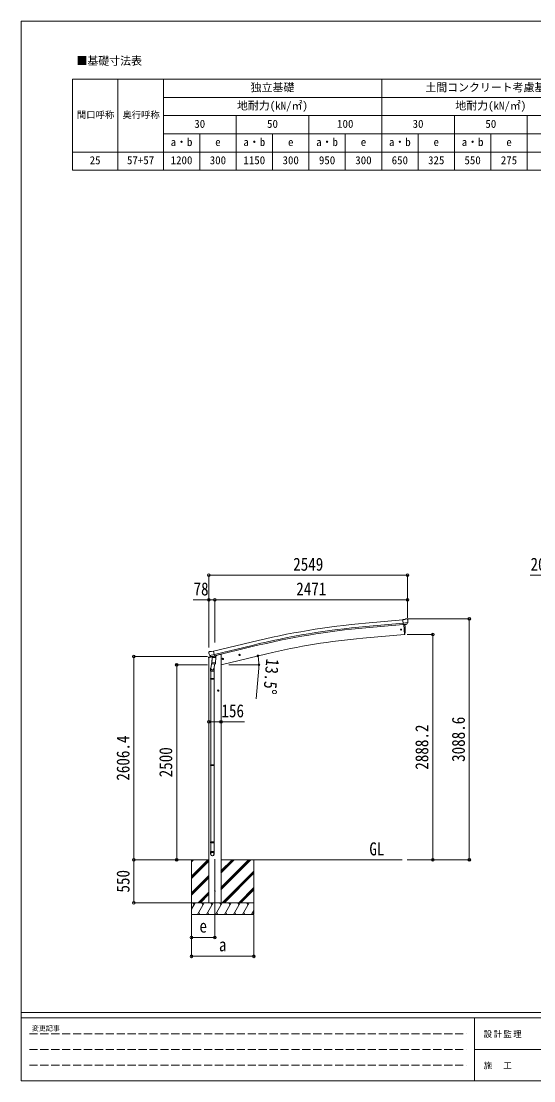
# Model space of a CAD drawing. Units: millimetres at full size, with parts at other scales. Extents: x -9783 to 9892, y -6828 to 6752.
# Drawn here: x -9783 to -3208, y -6828 to 6752 of the extents above; entities that cross this region are included whole.
import ezdxf
from ezdxf.enums import TextEntityAlignment as Align

# ---------------------------------------------------------------- set-up
doc = ezdxf.new("R2010")
doc.units = ezdxf.units.MM
doc.header["$LTSCALE"] = 35
doc.header["$PDMODE"] = 32
doc.header["$PDSIZE"] = 35
doc.linetypes.add('DASHED3', pattern=[4, 3, -1])
for name, color, linetype, lineweight in [('0-0_0', 7, 'Continuous', 9), ('0-1_本体', 4, 'Continuous', 9), ('0-2_部品', 7, 'Continuous', 9), ('0-8_PARTS2', 2, 'Continuous', 9), ('0-A_寸法', 6, 'Continuous', 9), ('1-0_FRAME', 7, 'Continuous', 18), ('F-0_240', 7, 'Continuous', 9)]:
    doc.layers.add(name, color=color, linetype=linetype, lineweight=lineweight)
doc.styles.add('ＭＳ ゴシック', font='')
doc.styles.get('ＭＳ ゴシック').set_extended_font_data('MS Gothic')

msp = doc.modelspace()

# ---------------------------------------------------------------- linework, layer by layer
at = {"layer": '0-0_0', "color": 6}
for p, q in [((-4035.49, -3996.32), (-4035.49, -907.72)), ((-4504.5, -1108.12), (-4504.5, -3996.32))]:
    msp.add_line(p, q, dxfattribs=at)
at = {"layer": '0-0_0'}
for p, q in [((-7972.53, -3996.32), (-7376.2, -3996.32)), ((-7598.45, -3996.32), (-7598.45, -4696.32)), ((-7598.45, -4207.55), (-7387.22, -3996.32)), ((-7598.45, -4023.7), (-7571.07, -3996.32)), ((-7598.45, -4009.56), (-7585.21, -3996.32)), ((-7598.45, -4221.69), (-7376.2, -3999.44)), ((-7598.45, -4235.83), (-7376.2, -4013.58)), ((-7220.7, -3996.32), (-4898.6, -3996.32)), ((-7220.7, -4378.58), (-6838.44, -3996.32)), ((-7220.7, -4350.29), (-6866.72, -3996.32)), ((-7220.7, -4364.44), (-6852.58, -3996.32)), ((-7220.7, -4166.45), (-7050.57, -3996.32)), ((-7220.7, -4152.31), (-7064.71, -3996.32)), ((-7220.7, -4138.16), (-7078.85, -3996.32)), ((-6798.45, -3996.32), (-6798.45, -4696.32)), ((-7598.45, -4419.68), (-7376.2, -4197.43)), ((-7204.59, -4546.32), (-6798.45, -4140.18)), ((-7190.45, -4546.32), (-6798.45, -4154.32)), ((-7176.31, -4546.32), (-6798.45, -4168.46)), ((-7598.45, -4433.82), (-7376.2, -4211.57)), ((-7598.45, -4447.96), (-7376.2, -4225.71)), ((-7512.96, -4546.32), (-7376.2, -4409.56)), ((-7498.82, -4546.32), (-7376.2, -4423.7)), ((-7484.67, -4546.32), (-7376.2, -4437.84)), ((-6992.46, -4546.32), (-6798.45, -4352.31)), ((-6978.32, -4546.32), (-6798.45, -4366.45)), ((-6964.17, -4546.32), (-6798.45, -4380.59)), ((-6798.45, -4546.32), (-7598.45, -4546.32)), ((-7598.45, -4630.15), (-7550.05, -4546.32)), ((-7565.05, -4572.3), (-7580.05, -4546.32)), ((-7521.18, -4696.32), (-7434.58, -4546.32)), ((-7449.58, -4572.3), (-7464.58, -4546.32)), ((-7405.71, -4696.32), (-7319.11, -4546.32)), ((-7334.11, -4572.3), (-7349.11, -4546.32)), ((-7290.24, -4696.32), (-7203.64, -4546.32)), ((-7218.64, -4572.3), (-7233.64, -4546.32)), ((-7174.77, -4696.32), (-7088.17, -4546.32)), ((-7103.17, -4572.3), (-7118.17, -4546.32)), ((-7059.3, -4696.32), (-6972.7, -4546.32)), ((-7002.7, -4546.32), (-6987.7, -4572.3)), ((-6943.83, -4696.32), (-6857.23, -4546.32)), ((-6872.23, -4572.3), (-6887.23, -4546.32)), ((-7598.45, -4696.32), (-6798.45, -4696.32)), ((-7506.18, -4670.34), (-7491.19, -4696.32)), ((-7390.71, -4670.34), (-7375.71, -4696.32)), ((-7275.24, -4670.34), (-7260.24, -4696.32)), ((-7159.77, -4670.34), (-7144.77, -4696.32)), ((-7044.3, -4670.34), (-7029.31, -4696.32)), ((-6928.83, -4670.34), (-6913.83, -4696.32)), ((-6828.36, -4696.32), (-6798.45, -4644.51)), ((-6813.36, -4670.34), (-6798.36, -4696.32))]:
    msp.add_line(p, q, dxfattribs=at)
at = {"layer": '0-1_本体'}
for p, q in [((-4888.82, -918.52), (-5366.14, -961.79)), ((-4885.06, -961.51), (-5362.24, -1004.77)), ((-4883.59, -978.29), (-5360.72, -1021.55)), ((-4876.37, -980.5), (-4865.21, -1108.1)), ((-7315.68, -1322.73), (-6832.8, -1205.25)), ((-5403.15, -1155.17), (-4865.21, -1108.1)), ((-7305.6, -1364.69), (-6822.6, -1247.18)), ((-7301.67, -1381.07), (-6818.62, -1263.54)), ((-7220.2, -1496.32), (-6634.52, -1355.71)), ((-7375.7, -1406.02), (-7375.7, -4546.32)), ((-7220.2, -1366.32), (-7220.2, -4546.32))]:
    msp.add_line(p, q, dxfattribs=at)
at = {"layer": '0-1_本体', "color": 6}
msp.add_line((-7220.2, -2226.5), (-7376.2, -2226.5), dxfattribs=at)
at = {"layer": '0-1_本体'}
msp.add_lwpolyline([(-7220.2, -1366.32), (-7240.2, -1366.32), (-7273.71, -1374.36)], dxfattribs=at)
for centre, radius, start, end in [((-4461.44, -10951.72), 10030.81, 95.17465, 103.67464), ((-4461.44, -10951.72), 9987.65, 95.17465, 103.67464), ((-4461.44, -10951.72), 9970.81, 95.17465, 103.67464), ((-4669.53, -9540.49), 8417.35, 95.00001, 103.5)]:
    msp.add_arc(centre, radius, start, end, dxfattribs=at)
at = {"layer": '0-2_部品'}
for p, q in [((-4862.44, -914.07), (-4889.01, -916.39)), ((-4883.35, -981.05), (-4889.01, -916.39)), ((-4862.44, -914.07), (-4850.72, -907.3)), ((-4835.82, -905.71), (-4849.48, -906.91)), ((-4826.68, -911.47), (-4832.17, -906.86)), ((-4825.62, -913.51), (-4825.5, -914.85)), ((-4826.15, -956.35), (-4885.06, -961.51)), ((-4873.39, -980.18), (-4883.35, -981.05)), ((-4876.38, -980.44), (-4865.21, -1108.05)), ((-4839.78, -977.24), (-4847.49, -977.91)), ((-4837.4, -975.84), (-4826.46, -956.9)), ((-4865.21, -1108.05), (-4863.16, -1107.79)), ((-7377.64, -1338.3), (-7377.36, -1339.45)), ((-7373.42, -1329.73), (-7377.27, -1336.02)), ((-7370.32, -1327.48), (-7357.14, -1324.32)), ((-7342.58, -1326.99), (-7355.84, -1324.29)), ((-7342.58, -1326.99), (-7316.65, -1320.77)), ((-7378.76, -1406.64), (-7336.06, -1396.39)), ((-7378.76, -1399.75), (-7378.76, -1406.64)), ((-7350.26, -1390.54), (-7376.46, -1396.83)), ((-7363.58, -1378.61), (-7306.07, -1364.81)), ((-7346.73, -1393.52), (-7363.11, -1379.03)), ((-7335.14, -1443.04), (-7351.05, -1539.21)), ((-7344.02, -1394.09), (-7336.5, -1392.28)), ((-7343.18, -1393.98), (-7341.65, -1393.62)), ((-7341.65, -1393.62), (-7304.95, -1384.8)), ((-7339.82, -1393.84), (-7339.87, -1394.58)), ((-7339.11, -1395.62), (-7313.3, -1402.06)), ((-7337.73, -1480.28), (-7336.86, -1467.81)), ((-7337.33, -1481.63), (-7337.33, -1481.63)), ((-7332.19, -1400.97), (-7336.87, -1467.81)), ((-7291.18, -1471), (-7336.87, -1467.81)), ((-7335.88, -1482.41), (-7294.19, -1485.33)), ((-7286.51, -1404.17), (-7332.19, -1400.97)), ((-7330.42, -1397.79), (-7330.65, -1401.08)), ((-7310.9, -1386.63), (-7311.92, -1401.24)), ((-7299.62, -1484.95), (-7310.35, -1548.54)), ((-7304.95, -1384.8), (-7303.42, -1384.44)), ((-7301.87, -1382.33), (-7300.92, -1382.4)), ((-7300.92, -1382.4), (-7287.61, -1397.71)), ((-7296.93, -1386.99), (-7278.04, -1382.46)), ((-7291.19, -1471), (-7292.08, -1483.7)), ((-7291.18, -1471), (-7286.51, -1404.17)), ((-7287.61, -1397.71), (-7288.05, -1404.06)), ((-7274.21, -1374.28), (-7274.21, -1377.6)), ((-7205.89, -1423.86), (-7186.44, -1419.19)), ((-7201.33, -1416.08), (-7203.46, -1423.28)), ((-7194.03, -1414.33), (-7201.33, -1416.08)), ((-7193.83, -1431.25), (-7198.5, -1411.8)), ((-7188.87, -1419.77), (-7194.03, -1414.33)), ((-7191, -1426.97), (-7188.87, -1419.77)), ((-6991.97, -1372.5), (-6972.52, -1367.83)), ((-6987.41, -1364.72), (-6989.54, -1371.92)), ((-6980.11, -1362.97), (-6987.41, -1364.72)), ((-6979.91, -1379.89), (-6984.58, -1360.44)), ((-6974.95, -1368.41), (-6980.11, -1362.97)), ((-6977.08, -1375.61), (-6974.95, -1368.41)), ((-7353.2, -1576.37), (-7353.2, -1542.02)), ((-7307.2, -1576.37), (-7353.2, -1576.37)), ((-7351.2, -1576.37), (-7351.2, -1670.37)), ((-7309.2, -1576.37), (-7309.2, -1670.37)), ((-7307.2, -1541.72), (-7307.2, -1576.37)), ((-7353.2, -1672.37), (-7352.2, -1670.37)), ((-7307.2, -1672.37), (-7353.2, -1672.37)), ((-7307.2, -1680.37), (-7353.2, -1680.37)), ((-7308.2, -1670.37), (-7352.2, -1670.37)), ((-7308.2, -1682.37), (-7352.2, -1682.37)), ((-7351.2, -1682.37), (-7351.2, -2776.56)), ((-7309.2, -1682.37), (-7309.2, -2776.56)), ((-7307.2, -1672.37), (-7308.2, -1670.37)), ((-7307.2, -1680.37), (-7308.2, -1682.37)), ((-7307.2, -1672.37), (-7307.2, -1680.37)), ((-7244.7, -1826.44), (-7264.7, -1826.44)), ((-7254.7, -1818.93), (-7261.2, -1822.68)), ((-7261.2, -1822.68), (-7261.2, -1830.19)), ((-7261.2, -1830.19), (-7254.7, -1833.94)), ((-7254.7, -1836.44), (-7254.7, -1816.44)), ((-7248.2, -1822.68), (-7254.7, -1818.93)), ((-7353.2, -2778.56), (-7352.2, -2776.56)), ((-7307.2, -2778.56), (-7353.2, -2778.56)), ((-7307.2, -2786.56), (-7353.2, -2786.56)), ((-7308.2, -2776.56), (-7352.2, -2776.56)), ((-7308.2, -2788.56), (-7352.2, -2788.56)), ((-7351.2, -2788.56), (-7351.2, -3766.75)), ((-7309.2, -2788.56), (-7309.2, -3766.75)), ((-7307.2, -2778.56), (-7308.2, -2776.56)), ((-7307.2, -2786.56), (-7308.2, -2788.56)), ((-7307.2, -2778.56), (-7307.2, -2786.56)), ((-7353.2, -3768.75), (-7352.2, -3766.75)), ((-7307.2, -3768.75), (-7353.2, -3768.75)), ((-7307.2, -3776.75), (-7353.2, -3776.75)), ((-7308.2, -3766.75), (-7352.2, -3766.75)), ((-7308.2, -3778.75), (-7352.2, -3778.75)), ((-7351.2, -3778.75), (-7351.2, -3888.75)), ((-7309.2, -3778.75), (-7309.2, -3888.75)), ((-7307.2, -3768.75), (-7308.2, -3766.75)), ((-7307.2, -3776.75), (-7308.2, -3778.75)), ((-7307.2, -3768.75), (-7307.2, -3776.75)), ((-7353.2, -3922.89), (-7353.2, -3888.75)), ((-7307.2, -3888.75), (-7353.2, -3888.75)), ((-7307.2, -3922.89), (-7307.2, -3888.75))]:
    msp.add_line(p, q, dxfattribs=at)
for points in [[(-4873.39, -980.18), (-4873.12, -980.25), (-4847.74, -978.03), (-4847.49, -977.91)], [(-4826.07, -955.72), (-4826.36, -956.71), (-4826.46, -956.9)], [(-7311.22, -1386.21), (-7301.5, -1383.88), (-7316.65, -1320.77)], [(-7363.85, -1378.03), (-7363.27, -1378.88), (-7363.11, -1379.03)], [(-7311.22, -1386.21), (-7311.45, -1386.37), (-7336.22, -1392.31), (-7336.5, -1392.28)], [(-7203.46, -1423.28), (-7198.3, -1428.72), (-7191, -1426.97)], [(-6989.54, -1371.92), (-6984.38, -1377.36), (-6977.08, -1375.61)], [(-7353.2, -1672.37), (-7353.2, -1680.37), (-7352.2, -1682.37)], [(-7254.7, -1833.94), (-7248.2, -1830.19), (-7248.2, -1822.68)], [(-7353.2, -2778.56), (-7353.2, -2786.56), (-7352.2, -2788.56)], [(-7353.2, -3768.75), (-7353.2, -3776.75), (-7352.2, -3778.75)]]:
    msp.add_lwpolyline(points, dxfattribs=at)
for centre, radius in [((-4910.9, -1044.79), 6.5), ((-7196.16, -1421.52), 8.5), ((-7196.16, -1421.52), 7.7), ((-7196.16, -1421.52), 6.5), ((-6982.24, -1370.17), 8.5), ((-6982.24, -1370.17), 7.7), ((-6982.24, -1370.17), 6.5), ((-7254.7, -1826.44), 8.5), ((-7254.7, -1826.44), 7.7), ((-7254.7, -1826.44), 6.5)]:
    msp.add_circle(centre, radius, dxfattribs=at)
at = {"layer": '0-2_部品', "color": 4}
msp.add_circle((-7298.2, -4396.32), 4.5, dxfattribs=at)
at = {"layer": '0-2_部品'}
for centre, radius, start, end in [((-4849.22, -909.9), 3, 95, 120), ((-4835.38, -910.7), 5, 50.00648, 94.99352), ((-5027.13, -932.49), 202.4, 353.4085, 5), ((-5758.98, -1052.23), 900, 356.63919, 4.64986), ((-4863.52, -1104.82), 3, 277, 356.63919), ((-7180.55, -1292.21), 202.4, 193.5, 205.09125), ((-7369.15, -1332.34), 5, 103.5, 148.5), ((-7356.44, -1327.23), 3, 78.5, 103.5), ((-7375.76, -1399.75), 3, 103.5, 180), ((-7343.3, -1393.5), 0.5, 248.23754, 283.5), ((-7340.31, -1393.81), 0.5, 356, 103.5), ((-7338.87, -1394.65), 1, 176, 256), ((-7335.79, -1480.45), 1.95, 175.04017, 217.47766), ((-7335.75, -1480.42), 2, 217.40962, 266), ((-7312.95, -1401.09), 1.03, 250.03897, 351.96569), ((-7310.3, -1386.71), 0.604, 100.59842, 172.20595), ((-7303.54, -1383.95), 0.5, 283.5, 318.76246), ((-7294.05, -1483.33), 2, 266, 349.46843), ((-7279.21, -1377.6), 5, 283.5, 0), ((-7323.2, -1542.02), 30, 177.45142, 180)]:
    msp.add_arc(centre, radius, start, end, dxfattribs=at)
for centre, major_axis, ratio, start_param, end_param in [((-4821.3, -909.46), (-15.35, 3.44), 0.101033, 5.97514262, 5.97537366), ((-4828.62, -913.76), (2.71, -1.31), 0.997474, 0.53665673, 1.32256522), ((-4840.05, -974.25), (1.62, -2.54), 0.997631, 5.80419048, 5.89294842), ((-4840.12, -974.14), (-3.5, 2.17), 0.650902, 2.11455212, 2.18736272), ((-4840, -974.33), (1.62, -2.54), 0.997631, 5.96575902, 6.76218013), ((-7374.72, -1337.59), (-1.57, -2.57), 0.99628, 4.71238898, 5.49965061), ((-7344.74, -1391.27), (-0.73, -2.92), 0.997631, 5.80419048, 6.60061159), ((-7344.69, -1391.04), (2.63, 3.16), 0.650902, 4.09582259, 4.16863319), ((-7344.72, -1391.17), (-0.73, -2.92), 0.997631, 0.39023689, 0.47899483), ((-7330.2, -1541.72), (23, 0), 0.996195, 2.55602575, 6.56630284), ((-7330.2, -1541.72), (21, 0), 0.996195, 2.93491471, 5.95123941), ((-7330.2, -3921.15), (-23, 0), 0.996195, 3.14159265, 6.28318531), ((-7330.2, -3922.89), (-23, 0), 0.996195, 3.14159265, 6.28318531), ((-7330.2, -3922.89), (0, -23.43), 0.981806, 4.71238898, 7.85398163)]:
    msp.add_ellipse(centre, major_axis=major_axis, ratio=ratio, start_param=start_param, end_param=end_param, dxfattribs=at)
msp.add_ellipse((-7330.2, -3922.89), major_axis=(21, 0), ratio=0.996195, dxfattribs=at)
at = {"layer": '0-8_PARTS2'}
msp.add_line((-7298.2, -3987.11), (-7298.2, -4746.32), dxfattribs=at)
at = {"layer": '0-A_寸法'}
for p, q in [((-7376.2, -347.96), (-4827.2, -347.96)), ((-4827.2, -347.96), (-4827.2, -664.58)), ((-3054.64, -347.96), (-3254.64, -347.96)), ((-7376.2, -664.58), (-7376.2, -1276.8)), ((-7376.2, -664.58), (-7298.2, -664.58)), ((-7298.2, -664.58), (-7298.2, -1212.43)), ((-7298.2, -664.58), (-4827.2, -664.58)), ((-4827.2, -664.58), (-4827.2, -893.58)), ((-4035.49, -907.72), (-4833.33, -907.72)), ((-4504.5, -1108.12), (-4833.33, -1108.12)), ((-8336.77, -1389.92), (-7391.69, -1389.92)), ((-8336.77, -3996.32), (-8336.77, -1389.92)), ((-7788.8, -1496.32), (-7391.69, -1496.32)), ((-7788.8, -3996.32), (-7788.8, -1496.32)), ((-7119.7, -1496.32), (-6732.84, -1496.32)), ((-6735.7, -1538.78), (-6770.06, -1931.28)), ((-7220.2, -2226.5), (-6920.2, -2226.5)), ((-8336.77, -3996.32), (-7608.66, -3996.32)), ((-8336.77, -4546.32), (-8336.77, -3996.32)), ((-4504.5, -3996.32), (-4833.33, -3996.32)), ((-4035.49, -3996.32), (-4504.5, -3996.32)), ((-8336.77, -4546.32), (-7608.66, -4546.32)), ((-7598.45, -5232.68), (-7598.45, -4703.74)), ((-7598.45, -4992.7), (-7598.45, -4703.74)), ((-7298.2, -4992.7), (-7298.2, -4703.74)), ((-6798.45, -5232.68), (-6798.45, -4703.74)), ((-7298.2, -4992.7), (-7598.45, -4992.7)), ((-7598.45, -5232.68), (-6798.45, -5232.68))]:
    msp.add_line(p, q, dxfattribs=at)
msp.add_lwpolyline([(-7376.2, -347.96), (-7376.2, -664.58), (-7576.2, -664.58)], dxfattribs=at)
for centre in [(-6747.3, -1382.66), (-6733.84, -1496.32)]:
    msp.add_circle(centre, 10.62, dxfattribs=at)
for start, end in [(0, 13.5), (354.99678, 0)]:
    msp.add_arc((-7220.7, -1496.32), 486.86, start, end, dxfattribs=at)
for p in [(-7376.2, -347.96), (-4827.2, -347.96), (-7376.2, -664.58), (-7298.2, -664.58), (-4827.2, -664.58), (-4035.49, -907.72), (-4504.5, -1108.12), (-8336.77, -1389.92), (-7788.8, -1496.32), (-7376.2, -2226.5), (-7220.2, -2226.5), (-8336.77, -3996.32), (-7788.8, -3996.32), (-4504.5, -3996.32), (-4035.49, -3996.32), (-8336.77, -4546.32), (-7598.45, -4992.7), (-7298.2, -4992.7), (-7598.45, -5232.68), (-6798.45, -5232.68)]:
    msp.add_point(p, dxfattribs=at)
at = {"layer": '1-0_FRAME'}
for p, q in [((-9126.26, 6007.79), (-2359.6, 6007.79)), ((-9126.26, 6007.79), (-9126.26, 4841.12)), ((-8542.93, 6007.79), (-8542.93, 4841.12)), ((-5159.6, 6007.79), (-5159.6, 4841.12)), ((-7959.6, 5774.46), (-2359.6, 5774.46)), ((-7959.6, 5541.12), (-2359.6, 5541.12)), ((-4226.26, 5541.12), (-4226.26, 4841.12)), ((-7959.6, 5307.79), (-2359.6, 5307.79)), ((-3759.6, 5307.79), (-3759.6, 4841.12))]:
    msp.add_line(p, q, dxfattribs=at)
for points in [[(-7959.6, 6007.79), (-7959.6, 5774.46), (-7959.6, 5074.46), (-7959.6, 4841.12)], [(-7026.26, 5541.12), (-7026.26, 5307.79), (-7026.26, 4841.12)], [(-6092.93, 5541.12), (-6092.93, 5307.79), (-6092.93, 4841.12)], [(-3292.93, 5541.12), (-3292.93, 5074.46), (-3292.93, 4841.12)], [(-7492.93, 5307.79), (-7492.93, 5074.46), (-7492.93, 4841.12)], [(-6559.6, 5307.79), (-6559.6, 5074.46), (-6559.6, 4841.12)], [(-5626.26, 5307.79), (-5626.26, 5074.46), (-5626.26, 4841.12)], [(-4692.93, 5307.79), (-4692.93, 5074.46), (-4692.93, 4841.12)], [(-9126.26, 5074.46), (-7959.6, 5074.46), (-2359.6, 5074.46)], [(-9126.26, 4841.12), (-8542.93, 4841.12), (-5159.6, 4841.12), (-3292.93, 4841.12), (-2359.6, 4841.12)]]:
    msp.add_lwpolyline(points, dxfattribs=at)
at = {"layer": 'F-0_240', "color": 5}
for p, q in [((-9783.03, 6751.9), (-9783.03, -6828.1)), ((-9783.03, 6751.9), (9396.97, 6751.9)), ((-9783.03, -5953.1), (9396.97, -5953.1)), ((-9783.03, -6023.1), (6285.75, -6023.1)), ((-3969.25, -6023.1), (-3969.25, -6828.1)), ((-3969.25, -6425.6), (3205.75, -6425.6)), ((-9783.03, -6828.1), (9396.97, -6828.1))]:
    msp.add_line(p, q, dxfattribs=at)
at = {"layer": 'F-0_240', "color": 4, "linetype": 'DASHED3'}
for p, q in [((-9678.03, -6224.35), (-4074.25, -6224.35)), ((-9678.03, -6425.6), (-4074.25, -6425.6)), ((-9678.03, -6626.85), (-4074.25, -6626.85))]:
    msp.add_line(p, q, dxfattribs=at)

# ---------------------------------------------------------------- texts
at = {"layer": '0-0_0', "style": 'ＭＳ ゴシック', "width": 0.85}
msp.add_text('GL', height=166.8, dxfattribs=at).set_placement((-5317.25, -3989.38), align=Align.BOTTOM_LEFT)
at = {"layer": '0-A_寸法', "color": 7, "style": 'ＭＳ ゴシック', "width": 0.85}
for s, p in [('2549', (-6294.2, -340.96)), ('20', (-3250.89, -340.96)), ('78', (-7572.45, -657.58)), ('2471', (-6255.2, -657.58)), ('156', (-7214.57, -2219.5)), ('e', (-7496.57, -4978.33)), ('a', (-7246.57, -5218.31))]:
    msp.add_text(s, height=166.8, dxfattribs=at).set_placement(p, align=Align.BOTTOM_LEFT)
for s, rotation, p in [('13.5°', 264.997, (-6688.55, -1408.64)), ('3088.6', 90, (-4042.49, -2740.77)), ('2888.2', 90, (-4511.5, -2840.97)), ('2606.4', 90, (-8343.77, -2981.87)), ('2500', 90, (-7795.8, -2938.82)), ('550', 90, (-8343.77, -4415.69))]:
    msp.add_text(s, height=166.8, rotation=rotation, dxfattribs=at).set_placement(p, align=Align.BOTTOM_LEFT)
at = {"layer": '1-0_FRAME', "style": 'ＭＳ ゴシック'}
for s, height, p in [('■基礎寸法表', 102.6, (-9073.41, 6161.13)), ('独立基礎', 102.6, (-6839.6, 5821.12)), ('土間コンクリート考慮基礎', 102.6, (-4599.6, 5821.12)), ('地耐力(kN/㎡)', 102.6, (-7014.6, 5587.79)), ('地耐力(kN/㎡)', 102.6, (-4214.6, 5587.79)), ('間口呼称', 85.53, (-9067.93, 5482.79)), ('奥行呼称', 85.53, (-8484.6, 5482.79)), ('30', 102.6, (-7562.93, 5354.46)), ('50', 102.6, (-6629.6, 5354.46)), ('100', 102.6, (-5731.26, 5354.46)), ('30', 102.6, (-4762.93, 5354.46)), ('50', 102.6, (-3829.6, 5354.46)), ('a・b', 102.6, (-7866.26, 5121.12)), ('e', 102.6, (-7294.6, 5121.12)), ('a・b', 102.6, (-6932.93, 5121.12)), ('e', 102.6, (-6361.26, 5121.12)), ('a・b', 102.6, (-5999.6, 5121.12)), ('e', 102.6, (-5427.93, 5121.12)), ('a・b', 102.6, (-5066.26, 5121.12)), ('e', 102.6, (-4494.6, 5121.12)), ('a・b', 102.6, (-4132.93, 5121.12)), ('e', 102.6, (-3561.26, 5121.12)), ('25', 102.6, (-8904.6, 4887.79)), ('57+57', 102.6, (-8426.26, 4887.79)), ('1200', 102.6, (-7866.26, 4887.79)), ('300', 102.6, (-7364.6, 4887.79)), ('1150', 102.6, (-6932.93, 4887.79)), ('300', 102.6, (-6431.26, 4887.79)), ('950', 102.6, (-5964.6, 4887.79)), ('300', 102.6, (-5497.93, 4887.79)), ('650', 102.6, (-5031.26, 4887.79)), ('325', 102.6, (-4564.6, 4887.79)), ('550', 102.6, (-4097.93, 4887.79)), ('275', 102.6, (-3631.26, 4887.79))]:
    msp.add_text(s, height=height, dxfattribs=at).set_placement(p, align=Align.BOTTOM_LEFT)
at = {"layer": 'F-0_240', "style": 'ＭＳ ゴシック'}
msp.add_text('変更記事', height=64.15, dxfattribs=at).set_placement((-9646.27, -6206.85), align=Align.BOTTOM_LEFT)
at = {"layer": 'F-0_240', "char_height": 76.98, "attachment_point": 7, "style": 'ＭＳ ゴシック'}
for s, insert in [('\\T1.17;設計監理', (-3851.04, -6276.85)), ('\\T1.17;施\u3000工', (-3851.04, -6679.35))]:
    msp.add_mtext(s, dxfattribs=dict(at, insert=insert))

doc.saveas('drawing.dxf')
